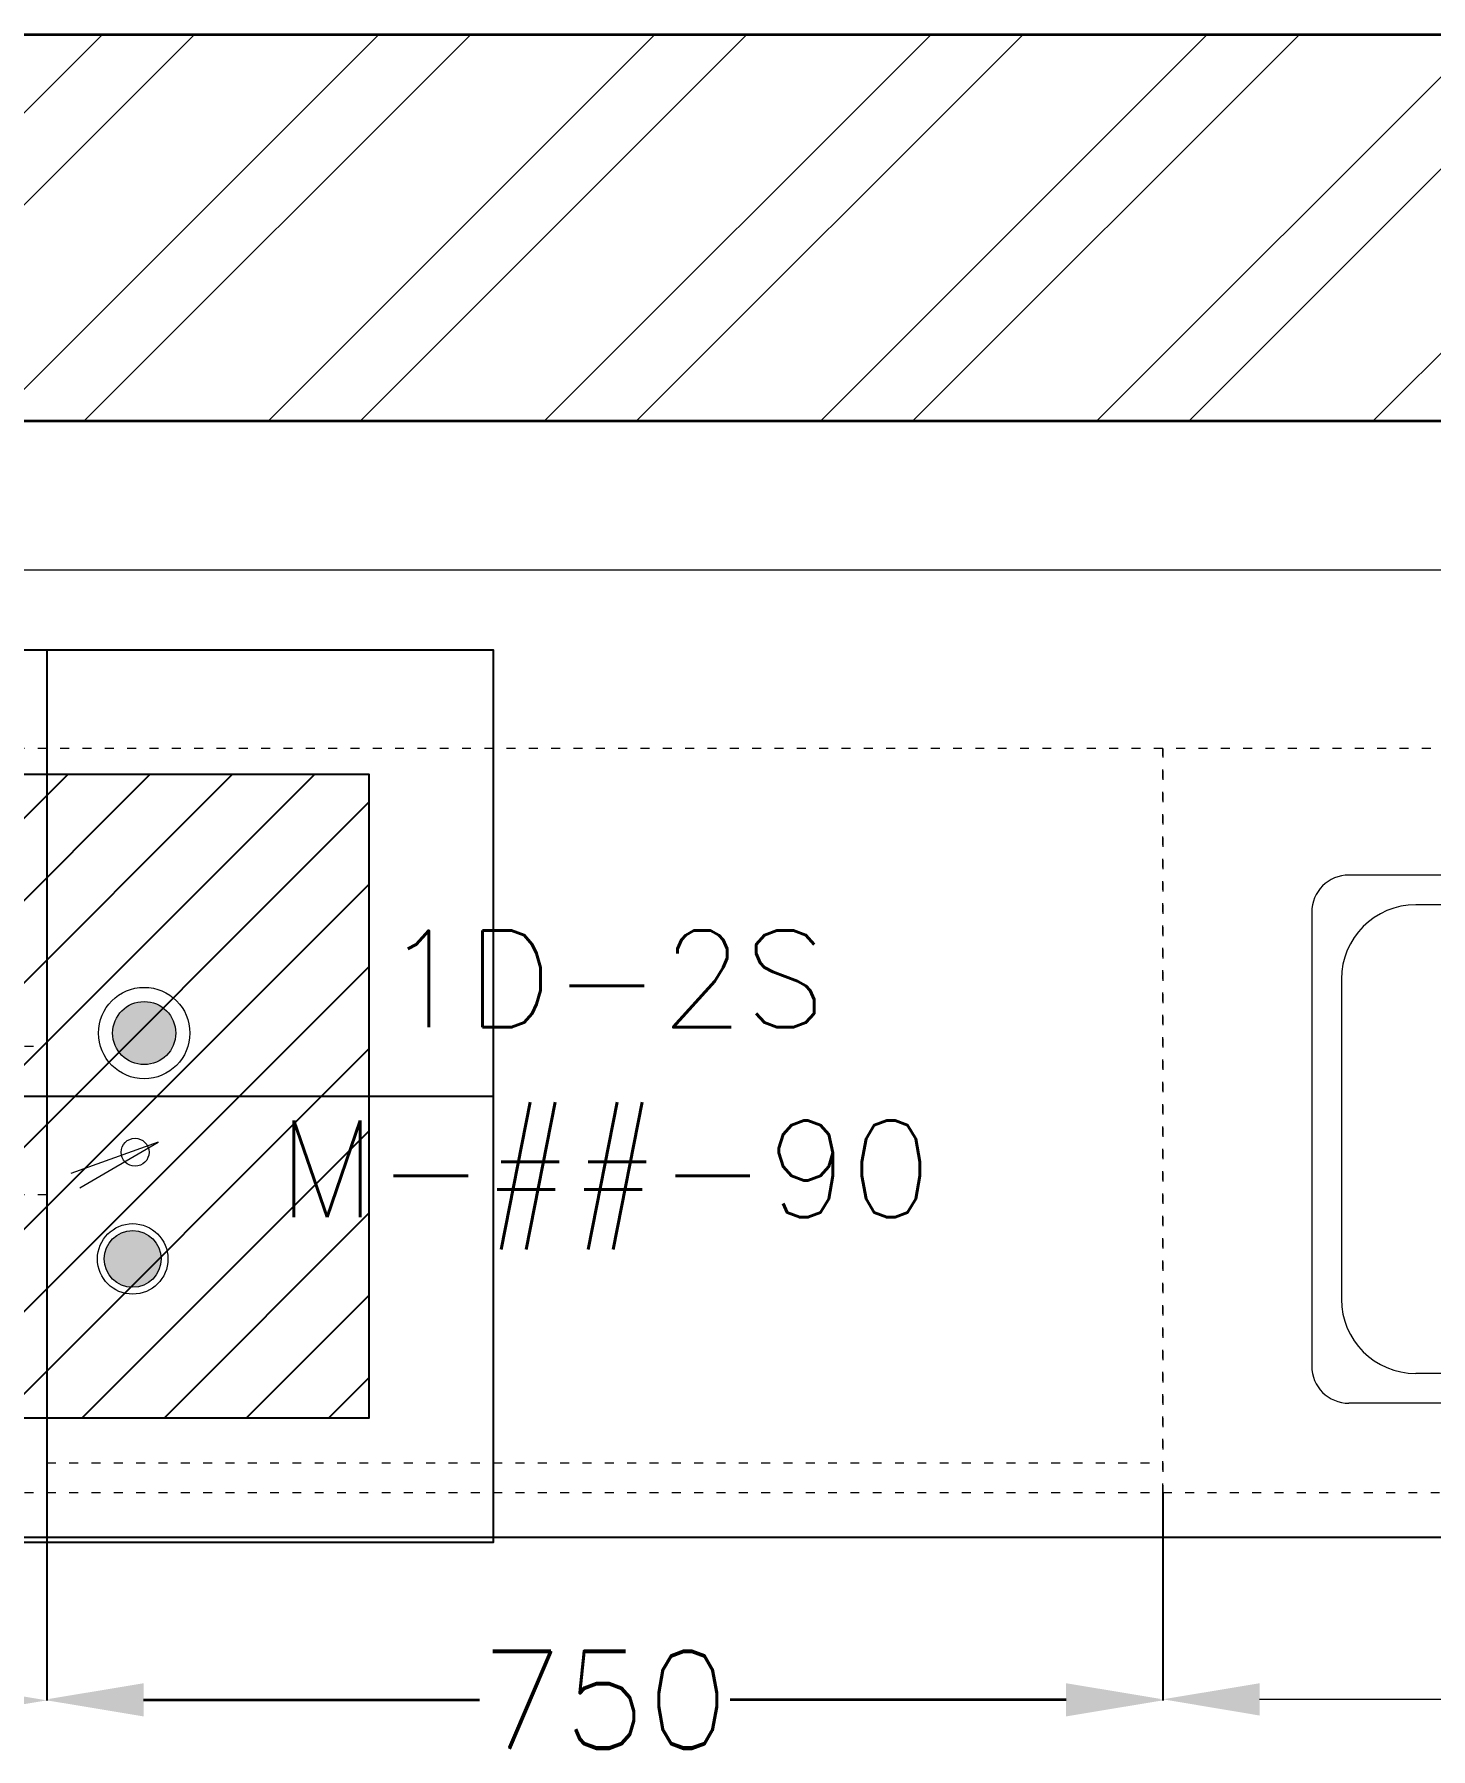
# Model space of a CAD drawing. Extents: x -52083 to 49512, y -145230 to 20224.
# Drawn here: x -38964 to -38026, y -99866 to -98714 of the extents above; entities that cross this region are included whole.
import ezdxf
from ezdxf.enums import TextEntityAlignment as Align

# ---------------------------------------------------------------- set-up
doc = ezdxf.new("R2010")
doc.units = 0
doc.header["$LTSCALE"] = 0.5
doc.header["$MEASUREMENT"] = 0
doc.header["$PDMODE"] = 32
doc.linetypes.add('ACAD_ISO03W100', pattern=[30, 12, -18])
for name, color, linetype in [('Asbuilt', 7, 'Continuous'), ('ELE 36W EMERGENCY LIGHT', 5, 'Continuous'), ('LABOFAB', 7, 'Continuous'), ('SA-FUR', 3, 'Continuous')]:
    doc.layers.add(name, color=color, linetype=linetype)
for name, color, linetype, lineweight in [('DIM', 3, 'Continuous', 5), ('ELE-36W EMERGENCY  LED LIGHT', 7, 'Continuous', 25), ('Furniture', 30, 'Continuous', 13), ('Hatch-1', 8, 'Continuous', 5), ('wall-1', 7, 'Continuous', 35)]:
    doc.layers.add(name, color=color, linetype=linetype, lineweight=lineweight)
doc.styles.get("Standard").update_dxf_attribs({"font": 'romans.shx'})
doc.dimstyles.new('Sa-dim', dxfattribs={"dimtxt": 65, "dimasz": 65, "dimexe": 0, "dimexo": 0, "dimtad": 0, "dimdec": 0, "dimdsep": 46, "dimtxsty": 'Standard', "dimcen": 0, "dimclrd": 256, "dimclre": 7, "dimclrt": 1, "dimadec": 0, "dimazin": 0, "dimtfac": 1, "dimtdec": 0, "dimtmove": 0, "dimatfit": 3, "dimfxl": 1, "dimlwd": -1, "dimarcsym": 0})

# ---------------------------------------------------------------- blocks, each defined once
blk = doc.blocks.new('*U92')
at = {"layer": 'SA-FUR', "color": 230, "linetype": 'ACAD_ISO03W100', "lineweight": 13}
for points in [[(750, 500), (0, 500), (0, 0), (750, 0)], [(750, 200), (0, 200), (0, 300), (750, 300)]]:
    blk.add_lwpolyline(points, close=True, dxfattribs=at)
at = {"layer": 'SA-FUR', "color": 7}
blk.add_attdef('TAG-2', text='', height=65, dxfattribs=at).set_placement((382.1, 224.8), align=Align.CENTER)
blk = doc.blocks.new('*D1061')
at = {"layer": 'Defpoints', "color": 0}
for p in [(-38205.5, -99693.7), (-37305.5, -99693.7), (-38205.5, -99832.8)]:
    blk.add_point(p, dxfattribs=at)
at = {"layer": 'DIM', "color": 7, "lineweight": -2}
for p, q in [((-38205.5, -99693.7), (-38205.5, -99832.8)), ((-37305.5, -99693.7), (-37305.5, -99832.8))]:
    blk.add_line(p, q, dxfattribs=at)
at = {"layer": 'DIM'}
for p, q in [((-38140.5, -99832.8), (-37839.7, -99832.8)), ((-37370.5, -99832.8), (-37671.3, -99832.8))]:
    blk.add_line(p, q, dxfattribs=at)
for points in [[(-38140.5, -99822), (-38140.5, -99843.7), (-38205.5, -99832.8)], [(-37370.5, -99822), (-37370.5, -99843.7), (-37305.5, -99832.8)]]:
    blk.add_solid(points, dxfattribs=at)
at = {"layer": 'DIM', "color": 1, "insert": (-37755.5, -99832.8), "char_height": 65, "attachment_point": 5}
blk.add_mtext('900', dxfattribs=at)
blk = doc.blocks.new('*D1062')
at = {"layer": 'Defpoints', "color": 0}
for p in [(-39705.5, -99694.4), (-38955.5, -99694.4), (-39705.5, -99833.5)]:
    blk.add_point(p, dxfattribs=at)
at = {"layer": 'DIM', "color": 7, "lineweight": -2}
for p, q in [((-39705.5, -99694.4), (-39705.5, -99833.5)), ((-38955.5, -99694.4), (-38955.5, -99833.5))]:
    blk.add_line(p, q, dxfattribs=at)
at = {"layer": 'DIM'}
for p, q in [((-39640.5, -99833.5), (-39414.7, -99833.5)), ((-39020.5, -99833.5), (-39246.3, -99833.5))]:
    blk.add_line(p, q, dxfattribs=at)
for points in [[(-39640.5, -99822.7), (-39640.5, -99844.3), (-39705.5, -99833.5)], [(-39020.5, -99822.7), (-39020.5, -99844.3), (-38955.5, -99833.5)]]:
    blk.add_solid(points, dxfattribs=at)
at = {"layer": 'DIM', "color": 1, "insert": (-39330.5, -99833.5), "char_height": 65, "attachment_point": 5}
blk.add_mtext('750', dxfattribs=at)
blk = doc.blocks.new('*D1063')
at = {"layer": 'Defpoints', "color": 0}
for p in [(-38955.5, -99694.4), (-38205.5, -99694.4), (-38955.5, -99833.5)]:
    blk.add_point(p, dxfattribs=at)
at = {"layer": 'DIM', "color": 7, "lineweight": -2}
for p, q in [((-38955.5, -99694.4), (-38955.5, -99833.5)), ((-38205.5, -99694.4), (-38205.5, -99833.5))]:
    blk.add_line(p, q, dxfattribs=at)
at = {"layer": 'DIM'}
for p, q in [((-38890.5, -99833.5), (-38664.7, -99833.5)), ((-38270.5, -99833.5), (-38496.3, -99833.5))]:
    blk.add_line(p, q, dxfattribs=at)
for points in [[(-38890.5, -99822.7), (-38890.5, -99844.3), (-38955.5, -99833.5)], [(-38270.5, -99822.7), (-38270.5, -99844.3), (-38205.5, -99833.5)]]:
    blk.add_solid(points, dxfattribs=at)
at = {"layer": 'DIM', "color": 1, "insert": (-38580.5, -99833.5), "char_height": 65, "attachment_point": 5}
blk.add_mtext('750', dxfattribs=at)
blk = doc.blocks.new('PP SINK-700X355')
at = {"linetype": 'ByBlock', "lineweight": 5, "ltscale": 10}
blk.add_hatch(color=3, dxfattribs=at).paths.add_polyline_path([(-21.4, 389.9, 1), (21.4, 389.9, 1)])
at = {"linetype": 'ByBlock', "lineweight": 5}
h = blk.add_hatch(dxfattribs=at)
h.set_pattern_fill('HEX', color=3, scale=40, style=0)
h.set_pattern_definition([(1e-09, (-34097.917, -448425.806), (-2e-10, 8.66025404), [5, -10]), (120, (-34097.917, -448425.806), (-7.5, -4.33012702), [5, -10]), (60, (-34092.917, -448425.806), (-7.5, 4.33012702), [5, -10])])
h.paths.add_polyline_path([(-30, 185.2, 1), (30, 185.2, 1)])
at = {"color": 3, "linetype": 'ByBlock', "lineweight": 5, "ltscale": 10}
for p, q in [((-8.1, 287.6), (-8.1, 370.1)), ((8.1, 287.6), (8.1, 370.1)), ((0, 287.6), (-8.1, 287.6)), ((0, 287.6), (8.1, 287.6))]:
    blk.add_line(p, q, dxfattribs=at)
at = {"color": 3, "linetype": 'ByBlock', "lineweight": 5}
for p, q in [((-8.1, 355), (-325, 355)), ((325, 355), (8.1, 355)), ((-8.1, 335), (-280, 335)), ((280, 335), (8.1, 335)), ((-350, 330), (-350, 25)), ((350, 25), (350, 330)), ((-330, 285), (-330, 70)), ((330, 70), (330, 285)), ((280, 20), (-280, 20)), ((325, 0), (-325, 0))]:
    blk.add_line(p, q, dxfattribs=at)
at = {"color": 3, "linetype": 'ByBlock', "lineweight": 5, "ltscale": 10}
blk.add_circle((0, 389.9), 21.4, dxfattribs=at)
at = {"color": 3, "linetype": 'ByBlock', "lineweight": 5}
blk.add_circle((0, 185.2), 30, dxfattribs=at)
at = {"color": 3, "linetype": 'ByBlock', "lineweight": 5, "ltscale": 10}
for radius, start, end in [(29.4, 285.896, 254.104), (21.4, 292.1607, 247.8393)]:
    blk.add_arc((0, 389.9), radius, start, end, dxfattribs=at)
at = {"color": 3, "linetype": 'ByBlock', "lineweight": 5}
for centre, radius, start, end in [((-325, 330), 25, 90, 180), ((325, 330), 25, 0, 90), ((-280, 285), 50, 90, 180), ((280, 285), 50, 0, 90), ((0, 185.2), 30, 0, 180), ((0, 185.2), 30, 180, 0), ((-280, 70), 50, 180, 270), ((280, 70), 50, 270, 0), ((-325, 25), 25, 180, 270), ((325, 25), 25, 270, 0)]:
    blk.add_arc(centre, radius, start, end, dxfattribs=at)
blk = doc.blocks.new('*U94')
at = {"layer": 'SA-FUR', "color": 230, "linetype": 'ACAD_ISO03W100', "lineweight": 13}
blk.add_line((750, 20), (0, 20), dxfattribs=at)
blk.add_lwpolyline([(0, 500), (750, 500), (750, 0), (0, 0)], close=True, dxfattribs=at)
at = {"layer": 'SA-FUR', "color": 7}
for tag, p in [('TAG-2', (375, 377.6)), ('TAG', (375, 250))]:
    blk.add_attdef(tag, text='', height=65, rotation=180, dxfattribs=at).set_placement(p, align=Align.CENTER)
blk = doc.blocks.new('*D1204')
at = {"layer": 'Defpoints', "color": 0}
for p in [(-38955.5, -99693.7), (-38205.5, -99693.7), (-38955.5, -99832.8)]:
    blk.add_point(p, dxfattribs=at)
at = {"layer": 'DIM', "color": 7, "lineweight": -2}
for p, q in [((-38955.5, -99693.7), (-38955.5, -99832.8)), ((-38205.5, -99693.7), (-38205.5, -99832.8))]:
    blk.add_line(p, q, dxfattribs=at)
at = {"layer": 'DIM'}
for p, q in [((-38890.5, -99832.8), (-38664.7, -99832.8)), ((-38270.5, -99832.8), (-38496.3, -99832.8))]:
    blk.add_line(p, q, dxfattribs=at)
for points in [[(-38890.5, -99822), (-38890.5, -99843.7), (-38955.5, -99832.8)], [(-38270.5, -99822), (-38270.5, -99843.7), (-38205.5, -99832.8)]]:
    blk.add_solid(points, dxfattribs=at)
at = {"layer": 'DIM', "color": 1, "insert": (-38580.5, -99832.8), "char_height": 65, "attachment_point": 5}
blk.add_mtext('750', dxfattribs=at)
blk = doc.blocks.new('ELE.EMERGENCY 40W LED LIGHT')
at = {"layer": 'ELE-36W EMERGENCY  LED LIGHT'}
h = blk.add_hatch(dxfattribs=at)
h.set_pattern_fill('ANSI31', color=5, scale=300, style=0)
h.paths.add_polyline_path([(-207.7, -207.7), (-207.7, 207.7), (207.7, 207.7), (207.7, -207.7)])
for p, q in [((0, 288), (0, -288)), ((-288, 0), (288, 0))]:
    blk.add_line(p, q, dxfattribs=at)
for points in [[(-288, -288), (-288, 288), (288, 288), (288, -288)], [(-207.7, -207.7), (-207.7, 207.7), (207.7, 207.7), (207.7, -207.7)]]:
    blk.add_lwpolyline(points, close=True, dxfattribs=at)
blk = doc.blocks.new('BARE')
at = {"layer": 'Hatch-1'}
h = blk.add_hatch(dxfattribs=at)
h.set_pattern_fill('ANSI32,_O', color=256, scale=350)
h.set_pattern_definition([(45, (22946.7, -16431.28), (-92.80777, 92.80777), []), (45, (23008.57, -16431.28), (-92.80777, 92.80777), [])])
h.paths.add_polyline_path([(-29154.7, -1657.6), (-6505.5, -1657.6), (-6505.5, -1917.6), (-29154.7, -1917.6)])
at = {"layer": 'LABOFAB', "lineweight": 13, "ltscale": 0.1}
h = blk.add_hatch(dxfattribs=at)
h.set_pattern_fill('HEX', color=5, scale=0.4, angle=426.7955)
h.set_pattern_definition([(66.79551034, (-104445.8276, -442022.577), (-2.021758257, 0.866714228), [1.27, -2.54]), (186.79551034, (-104445.8276, -442022.577), (0.260282589, -2.184251125), [1.27, -2.54]), (126.79551034, (-104445.3272, -442021.4097), (-1.761475668, -1.317536897), [1.27, -2.54])])
h.paths.add_polyline_path([(-21346.5, -2348.3, 1), (-21329.8, -2309.4, 1)])
h.paths.add_polyline_path([(-21338.3, -2463, 0.490237), (-21364.7, -2477.7), (-21330.7, -2492.2, 0.490237)])
h.paths.add_polyline_path([(-21364.7, -2477.7, 0.342069), (-21353.3, -2498.1, 0.342069), (-21330.7, -2492.2)])
at = {"color": 3}
blk.add_line((-25583.5, -2667.6), (-16753.5, -2667.6), dxfattribs=at)
at = {"layer": 'Asbuilt'}
blk.add_line((-10028.5, -1917.6), (-28979.5, -1917.6), dxfattribs=at)
blk.add_line((-10028.5, -1917.6), (-28979.5, -1917.6), dxfattribs=at)
at = {"layer": 'Furniture'}
blk.add_lwpolyline([(-15723.5, -2017.6), (-25699.5, -2017.6), (-25699.5, -1917.6), (-15723.5, -1917.6)], close=True, dxfattribs=at)
at = {"layer": 'Hatch-1'}
blk.add_lwpolyline([(-29154.7, -1657.6), (-6505.5, -1657.6), (-6505.5, -1917.6), (-29154.7, -1917.6)], close=True, dxfattribs=at)
at = {"layer": 'LABOFAB', "color": 230, "linetype": 'ACAD_ISO03W100', "lineweight": 13}
blk.add_lwpolyline([(-19753.5, -2137.6), (-20653.5, -2137.6), (-20653.5, -2637.6), (-19753.5, -2637.6)], close=True, dxfattribs=at)
at = {"layer": 'LABOFAB', "color": 5, "lineweight": 13}
blk.add_lwpolyline([(-21381.4, -2432.8), (-21328.7, -2402.1), (-21387.3, -2423.3)], dxfattribs=at)
for centre, radius in [((-21338.1, -2328.8), 30.7), ((-21338.1, -2328.8), 21.2), ((-21344.2, -2408.9), 9.38), ((-21344.2, -2408.9), 9.38), ((-21345.8, -2480.6), 23.7), ((-21345.8, -2480.6), 19.1)]:
    blk.add_circle(centre, radius, dxfattribs=at)
at = {"layer": 'wall-1', "color": 7}
blk.add_lwpolyline([(-10028.5, -1917.6), (-29154.7, -1917.6), (-29154.7, -1657.6), (-6534.5, -1657.6), (-6534.5, -1917.6), (-9798.5, -1917.6)], dxfattribs=at)
at = {"color": 4}
blk.add_blockref('PP SINK-700X355', (-20203.5, -2577.6), dxfattribs=at)
at = {"layer": 'SA-FUR'}
blk.add_blockref('*U92', (-22153.5, -2637.6), dxfattribs=at).add_auto_attribs({'TAG-2': 'L.S.##-90'})
ref = blk.add_blockref('*U94', (-20653.5, -2637.6), dxfattribs=dict(at, xscale=-1))
ref.add_attrib('TAG', 'M-##-90', dxfattribs={"color": 7, "height": 65}).set_placement((-21028.5, -2452.6), align=Align.CENTER)
ref.add_attrib('TAG-2', '1D-2S', dxfattribs={"color": 7, "height": 65}).set_placement((-21028.5, -2324.9), align=Align.CENTER)
at = {"layer": 'SA-FUR', "color": 7}
for p in [(-11828.1, -20212.7), (-10178.1, -20212.7), (-8528.1, -20212.7), (-12428.4, -24228.4), (-10778.4, -24228.4), (-9128.4, -24228.4)]:
    blk.add_attdef('LS##90', text='', height=65, dxfattribs=at).set_placement(p, align=Align.CENTER)
at = {"layer": 'DIM'}
for base, p1, p2, picture, middle in [((-22153.5, -2777.4), (-21403.5, -2638.2), (-22153.5, -2638.2), '*D1062', (-21778.5, -2777.4)), ((-21403.5, -2776.7), (-20653.5, -2637.6), (-21403.5, -2637.6), '*D1204', (-21028.5, -2776.7)), ((-21403.5, -2777.4), (-20653.5, -2638.2), (-21403.5, -2638.2), '*D1063', (-21028.5, -2777.4)), ((-20653.5, -2776.7), (-19753.5, -2637.6), (-20653.5, -2637.6), '*D1061', (-20203.5, -2776.7))]:
    dim = blk.add_linear_dim(base=base, p1=p1, p2=p2, angle=180, dimstyle='Sa-dim', dxfattribs=at)
    dim.commit()
    dim.dimension.update_dxf_attribs({"geometry": picture, "text_midpoint": middle, "insert": (17552, 97056.2)})

msp = doc.modelspace()

# ---------------------------------------------------------------- block references
at = {"color": 240}
msp.add_blockref('BARE', (-17552, -97056.2, 2637.8), dxfattribs=at)

# ---------------------------------------------------------------- next in the draw order: block references
at = {"layer": 'ELE 36W EMERGENCY LIGHT', "xscale": 1.041666666511446, "yscale": 1.041666666686069, "zscale": 1.041666666677884}
msp.add_blockref('ELE.EMERGENCY 40W LED LIGHT', (-38955.5, -99427.4, 2637.8), dxfattribs=at)

doc.saveas('drawing.dxf')
